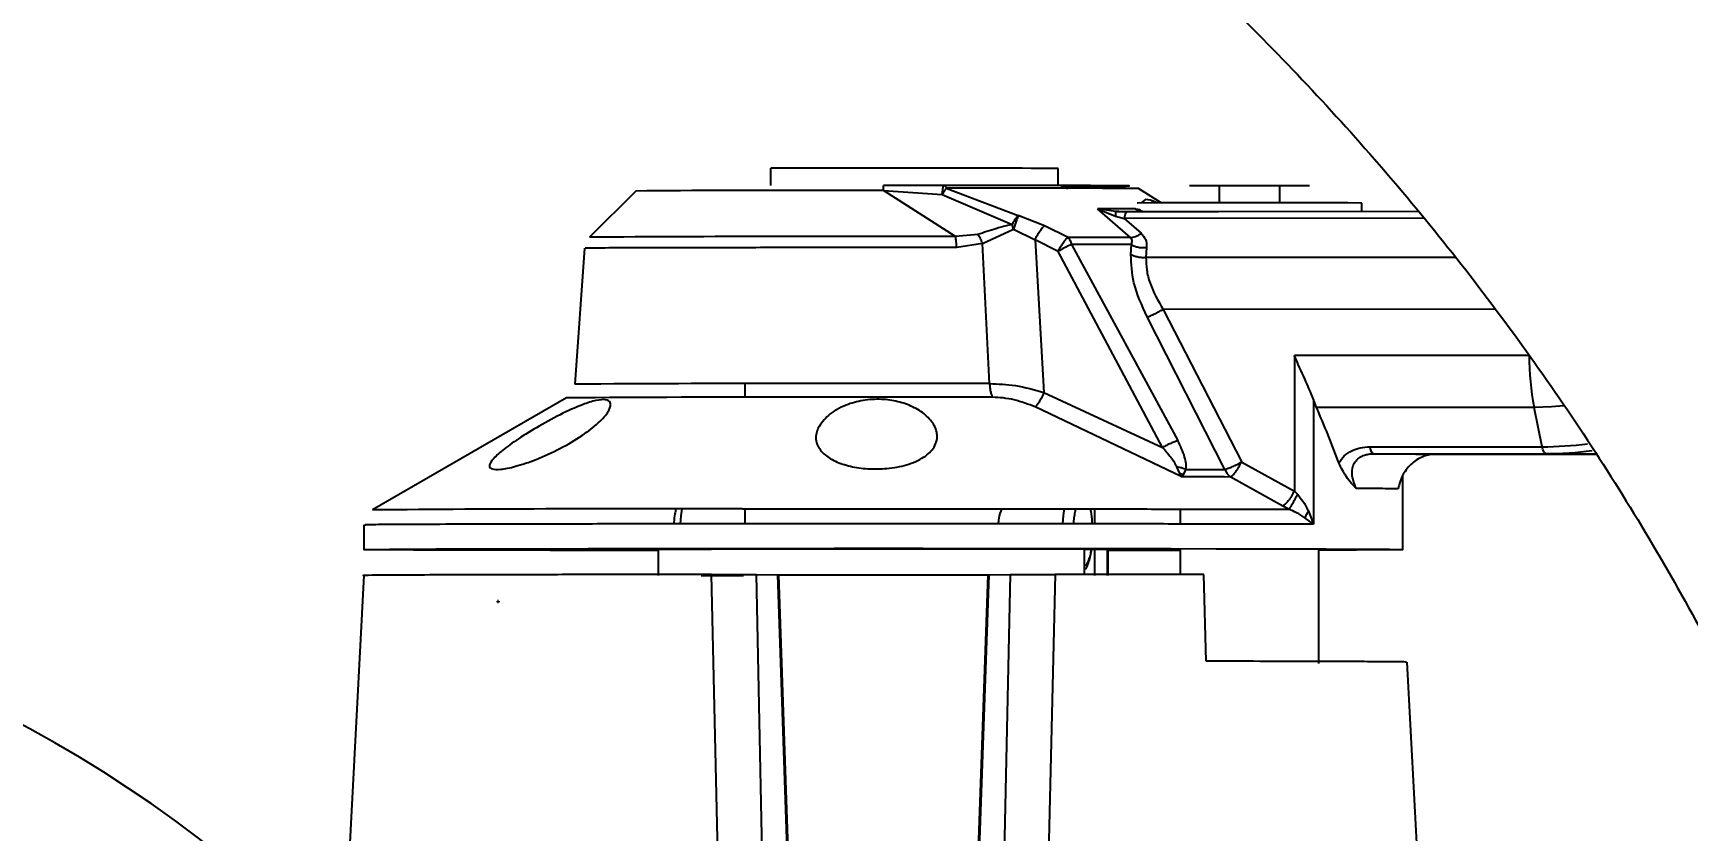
# Model space of a CAD drawing. Header units: millimetres. Extents: x 2687 to 4367, y 1046 to 2234.
# Drawn here: x 3469.4 to 3565, y 1615.3 to 1661.4 of the extents above; entities that cross this region are included whole.
import ezdxf

# ---------------------------------------------------------------- set-up
doc = ezdxf.new("R2010")
doc.units = ezdxf.units.MM
doc.layers.add('AM_5', color=3, linetype='Continuous', lineweight=25)
doc.styles.add('SLDTEXTSTYLE1', font='txt.shx', dxfattribs={"width": 0.7, "bigfont": 'gbcbig.shx'})
doc.dimstyles.new('SLDDIMSTYLE12$0', dxfattribs={"dimtxt": 12, "dimasz": 10, "dimexe": 0, "dimexo": 0.0625, "dimgap": 0.875, "dimtad": 1, "dimdec": 1, "dimlfac": 1.8, "dimrnd": 1e-09, "dimzin": 12, "dimdsep": 46, "dimtxsty": 'SLDTEXTSTYLE1', "dimcen": 0.09, "dimdle": 8.16, "dimclrd": 3, "dimclre": 3, "dimadec": 0, "dimazin": 3, "dimtfac": 1, "dimtdec": 1, "dimtofl": 0, "dimtmove": 0, "dimatfit": 3, "dimfxl": 0, "dimfrac": 2, "dimtolj": 1, "dimlwd": 5, "dimlwe": 5, "dimarcsym": 0})
doc.dimstyles.new('SLDDIMSTYLE12$3', dxfattribs={"dimtxt": 12, "dimasz": 10, "dimexe": 0, "dimexo": 0.0625, "dimgap": 0.875, "dimtad": 1, "dimdec": 1, "dimlfac": 1.8, "dimrnd": 1e-09, "dimzin": 12, "dimdsep": 46, "dimtxsty": 'SLDTEXTSTYLE1', "dimcen": 0.09, "dimdle": 8.16, "dimclrd": 3, "dimclre": 3, "dimadec": 0, "dimazin": 3, "dimtfac": 1, "dimtdec": 1, "dimtofl": 0, "dimtmove": 0, "dimatfit": 3, "dimfxl": 0, "dimfrac": 2, "dimtolj": 1, "dimlwd": 5, "dimlwe": 5, "dimarcsym": 0})

# ---------------------------------------------------------------- blocks, each defined once
blk = doc.blocks.new('*D23')
at = {"layer": 'AM_5', "color": 3, "lineweight": 5, "transparency": 16777216}
blk.add_line((3433.458, 1693.926), (3433.458, 1746.29), dxfattribs=at)
at = {"layer": 'AM_5', "color": 3, "linetype": 'Continuous', "lineweight": 5, "transparency": 16777216}
for p, q in [((3443.458, 1746.29), (3600.536, 1746.29)), ((3610.536, 1628.026), (3610.536, 1746.29))]:
    blk.add_line(p, q, dxfattribs=at)
at = {"layer": 'AM_5', "color": 3, "transparency": 16777216}
for points in [[(3443.458, 1747.957), (3443.458, 1744.624), (3433.458, 1746.29)], [(3600.536, 1747.957), (3600.536, 1744.624), (3610.536, 1746.29)]]:
    blk.add_solid(points, dxfattribs=at)
at = {"layer": 'Defpoints', "color": 0, "transparency": 16777216}
for p in [(3610.536, 1746.29), (3433.458, 1693.863), (3610.536, 1627.963)]:
    blk.add_point(p, dxfattribs=at)
at = {"layer": 'AM_5', "color": 0, "transparency": 16777216, "insert": (3521.997, 1753.165), "char_height": 12, "attachment_point": 5, "style": 'SLDTEXTSTYLE1'}
blk.add_mtext('\\A1;178', dxfattribs=at)
blk = doc.blocks.new('*D16')
at = {"layer": 'AM_5', "color": 3, "lineweight": 5, "transparency": 16777216}
blk.add_line((3725.803, 1671.179), (3740.153, 1671.179), dxfattribs=at)
at = {"layer": 'AM_5', "color": 3, "linetype": 'Continuous', "lineweight": 5, "transparency": 16777216}
for p, q in [((3740.153, 1661.179), (3740.153, 1563.73)), ((3480.208, 1553.73), (3740.153, 1553.73))]:
    blk.add_line(p, q, dxfattribs=at)
at = {"layer": 'AM_5', "color": 3, "transparency": 16777216}
for points in [[(3738.486, 1661.179), (3741.82, 1661.179), (3740.153, 1671.179)], [(3738.486, 1563.73), (3741.82, 1563.73), (3740.153, 1553.73)]]:
    blk.add_solid(points, dxfattribs=at)
at = {"layer": 'Defpoints', "color": 0, "transparency": 16777216}
for p in [(3725.74, 1671.179), (3480.146, 1553.73), (3740.153, 1553.73)]:
    blk.add_point(p, dxfattribs=at)
at = {"layer": 'AM_5', "color": 0, "transparency": 16777216, "insert": (3733.278, 1621.684), "char_height": 12, "attachment_point": 5, "rotation": 90, "style": 'SLDTEXTSTYLE1'}
blk.add_mtext('\\A1;115', dxfattribs=at)
blk = doc.blocks.new('*D9')
at = {"layer": 'AM_5', "color": 3, "linetype": 'Continuous', "lineweight": 5, "transparency": 16777216}
blk.add_line((3597.273, 1706.485), (3563.59, 1680.485), dxfattribs=at)
at = {"layer": 'AM_5', "color": 3, "lineweight": 5, "transparency": 16777216}
for p, q in [((3496.213, 1628.547), (3496.393, 1628.547)), ((3496.303, 1628.457), (3496.303, 1628.637))]:
    blk.add_line(p, q, dxfattribs=at)
at = {"layer": 'AM_5', "color": 3, "transparency": 16777216}
blk.add_solid([(3562.572, 1681.805), (3564.608, 1679.166), (3555.674, 1674.375)], dxfattribs=at)
at = {"layer": 'Defpoints', "color": 0, "transparency": 16777216}
for p in [(3555.674, 1674.375), (3436.933, 1582.72)]:
    blk.add_point(p, dxfattribs=at)
at = {"layer": 'AM_5', "color": 0, "transparency": 16777216, "insert": (3580.189, 1701.982), "char_height": 12, "attachment_point": 5, "rotation": 37.66418, "style": 'SLDTEXTSTYLE1'}
blk.add_mtext('\\A1;%%C345', dxfattribs=at)

msp = doc.modelspace()

# ---------------------------------------------------------------- linework, layer by layer
at = {"color": 7, "linetype": 'Continuous', "lineweight": 25}
for p, q in [((3512.05, 1652.566), (3512.05, 1653.566)), ((3528.632, 1652.558), (3528.632, 1653.558)), ((3522.043, 1652.574), (3518.56, 1652.573)), ((3521.947, 1652.042), (3521.971, 1652.322)), ((3521.999, 1652.489), (3522.021, 1652.554)), ((3522.021, 1652.554), (3522.043, 1652.574)), ((3522.174, 1652.421), (3526.339, 1650.833)), ((3534.59, 1651.566), (3533.28, 1652.391)), ((3537.952, 1652.551), (3536.22, 1652.557)), ((3537.952, 1651.571), (3537.952, 1652.551)), ((3541.416, 1652.551), (3537.952, 1652.551)), ((3543.148, 1652.557), (3541.416, 1652.551)), ((3541.416, 1652.551), (3541.416, 1651.571)), ((3504.243, 1652.251), (3501.575, 1649.583)), ((3518.561, 1652.282), (3514.596, 1652.281)), ((3522.708, 1649.618), (3518.561, 1652.282)), ((3518.561, 1652.282), (3521.947, 1652.042)), ((3521.947, 1652.042), (3525.98, 1650.323)), ((3533.692, 1651.756), (3533.435, 1651.578)), ((3546.184, 1651.076), (3546.184, 1651.557)), ((3527.851, 1650.241), (3526.339, 1650.833)), ((3532.81, 1649.569), (3530.92, 1651.222)), ((3530.92, 1651.222), (3531.947, 1650.801)), ((3531.702, 1651.106), (3530.92, 1651.222)), ((3531.967, 1651.067), (3531.702, 1651.106)), ((3531.947, 1650.8), (3532.449, 1650.669)), ((3532.611, 1651.041), (3531.959, 1651.058)), ((3532.149, 1651.066), (3531.967, 1651.067)), ((3531.967, 1651.067), (3532.67, 1651.067)), ((3549.77, 1650.68), (3532.449, 1650.669)), ((3532.449, 1650.669), (3533.426, 1649.815)), ((3532.67, 1651.067), (3537.892, 1651.071)), ((3537.892, 1651.071), (3549.455, 1651.078)), ((3524.007, 1649.74), (3522.708, 1649.618)), ((3524.268, 1649.226), (3526.063, 1650.04)), ((3526.063, 1650.04), (3526.021, 1650.184)), ((3526.063, 1650.04), (3527.303, 1649.43)), ((3527.303, 1649.43), (3527.82, 1640.614)), ((3528.638, 1648.766), (3527.303, 1649.43)), ((3529.209, 1649.576), (3527.851, 1650.241)), ((3501.284, 1648.948), (3500.735, 1641.097)), ((3524.268, 1649.226), (3522.779, 1648.981)), ((3524.681, 1641.132), (3524.268, 1649.226)), ((3534.671, 1637.44), (3528.638, 1648.766)), ((3529.412, 1649.162), (3535.559, 1637.837)), ((3532.87, 1649.156), (3529.412, 1649.162)), ((3532.843, 1648.575), (3532.87, 1649.156)), ((3533.749, 1648.988), (3533.711, 1648.407)), ((3551.561, 1648.418), (3533.711, 1648.407)), ((3538.274, 1636.168), (3533.785, 1644.978)), ((3553.89, 1645.421), (3534.695, 1645.41)), ((3534.695, 1645.41), (3539.238, 1636.6)), ((3555.847, 1642.756), (3542.28, 1642.748)), ((3542.28, 1642.748), (3542.28, 1634.92)), ((3510.536, 1641.131), (3510.536, 1640.336)), ((3500.238, 1640.3), (3489.036, 1633.833)), ((3527.82, 1640.614), (3534.671, 1637.44)), ((3543.384, 1640.213), (3543.384, 1633.003)), ((3543.565, 1639.746), (3543.384, 1640.213)), ((3535.787, 1635.741), (3527.317, 1639.784)), ((3556.123, 1639.754), (3543.565, 1639.746)), ((3556.591, 1637.484), (3556.123, 1639.754)), ((3546.446, 1637.028), (3546.819, 1637.107)), ((3546.643, 1637.478), (3556.591, 1637.484)), ((3546.863, 1637.076), (3556.812, 1637.082)), ((3550.447, 1637.049), (3559.697, 1637.055)), ((3559.694, 1637.061), (3556.812, 1637.082)), ((3535.475, 1636.325), (3535.649, 1635.936)), ((3535.872, 1635.876), (3536.036, 1636.173)), ((3538.274, 1636.168), (3538.402, 1635.921)), ((3539.238, 1636.6), (3542.28, 1634.92)), ((3535.649, 1635.936), (3535.787, 1635.741)), ((3535.872, 1635.876), (3535.649, 1635.936)), ((3535.787, 1635.741), (3535.872, 1635.876)), ((3538.402, 1635.921), (3538.581, 1635.735)), ((3541.609, 1634.055), (3538.581, 1635.735)), ((3548.536, 1631.544), (3548.536, 1635.799)), ((3542.28, 1634.92), (3542.455, 1634.736)), ((3510.536, 1633.894), (3510.536, 1633.722)), ((3510.536, 1633.717), (3510.54, 1633.029)), ((3530.76, 1633.026), (3530.76, 1633.89)), ((3535.684, 1633.884), (3535.684, 1633.02)), ((3541.957, 1633.871), (3541.609, 1634.055)), ((3543.384, 1633.003), (3542.893, 1633.38)), ((3543.101, 1633.756), (3543.384, 1633.003)), ((3488.536, 1632.967), (3488.536, 1631.544)), ((3505.536, 1631.544), (3505.536, 1630.044)), ((3530.167, 1630.057), (3530.167, 1631.557)), ((3530.76, 1630.046), (3530.76, 1631.556)), ((3531.536, 1631.544), (3531.477, 1631.547)), ((3531.477, 1631.547), (3531.477, 1630.047)), ((3531.536, 1630.044), (3531.536, 1631.544)), ((3535.684, 1631.557), (3535.684, 1630.097)), ((3543.684, 1624.957), (3543.684, 1631.557)), ((3488.536, 1630.044), (3487.532, 1610.899)), ((3508.018, 1630.043), (3510.464, 1630.045)), ((3509.798, 1579.183), (3508.613, 1630.105)), ((3512.273, 1579.145), (3511.213, 1630.102)), ((3511.213, 1630.102), (3512.425, 1630.091)), ((3512.425, 1630.091), (3513.914, 1587.072)), ((3512.425, 1630.091), (3512.503, 1630.09)), ((3513.965, 1587.96), (3512.503, 1630.09)), ((3524.569, 1630.09), (3523.107, 1587.96)), ((3523.158, 1587.072), (3524.647, 1630.091)), ((3524.569, 1630.09), (3524.647, 1630.091)), ((3524.647, 1630.091), (3525.859, 1630.102)), ((3525.859, 1630.102), (3524.799, 1579.145)), ((3528.459, 1630.105), (3527.274, 1579.183)), ((3537.194, 1625.095), (3537.044, 1630.095)), ((3550.018, 1601.764), (3548.798, 1625.044))]:
    msp.add_line(p, q, dxfattribs=at)
at = {"color": 7, "linetype": 'Continuous', "lineweight": 25, "flags": 128}
for points in [[(3524.853, 1640.337), (3523.478, 1640.338), (3522.073, 1640.339), (3520.646, 1640.339), (3519.206, 1640.339), (3517.761, 1640.339), (3516.321, 1640.339), (3514.896, 1640.339), (3513.492, 1640.338)], [(3557.833, 1639.837), (3557.134, 1639.783), (3556.123, 1639.754)], [(3556.812, 1637.082), (3556.78, 1637.089), (3556.749, 1637.109), (3556.718, 1637.143), (3556.689, 1637.189), (3556.661, 1637.247), (3556.635, 1637.316), (3556.612, 1637.395), (3556.591, 1637.484)], [(3536.036, 1636.173), (3536.331, 1636.173), (3536.622, 1636.172), (3536.909, 1636.172), (3537.191, 1636.171), (3537.469, 1636.17), (3537.742, 1636.17), (3538.01, 1636.169), (3538.274, 1636.168)], [(3506.901, 1633.891), (3506.845, 1633.499), (3506.806, 1633.031)], [(3528.914, 1633.038), (3528.954, 1633.512), (3529.013, 1633.918)], [(3505.536, 1631.486), (3504.707, 1631.487), (3501.91, 1631.491), (3499.307, 1631.495), (3496.93, 1631.5), (3494.807, 1631.505), (3492.961, 1631.511), (3491.416, 1631.517), (3490.188, 1631.523), (3489.293, 1631.53), (3488.74, 1631.537), (3488.537, 1631.544), (3488.685, 1631.551), (3489.184, 1631.557), (3490.027, 1631.564), (3491.204, 1631.571), (3492.701, 1631.577), (3494.501, 1631.583), (3496.583, 1631.588), (3498.923, 1631.593), (3501.492, 1631.597), (3504.261, 1631.601), (3507.198, 1631.604), (3510.267, 1631.606), (3513.433, 1631.607), (3516.66, 1631.608), (3519.908, 1631.608), (3523.14, 1631.608), (3526.318, 1631.606), (3529.405, 1631.604), (3532.365, 1631.601), (3535.162, 1631.598), (3537.764, 1631.593), (3540.141, 1631.589), (3542.265, 1631.583), (3544.11, 1631.578), (3545.656, 1631.572), (3546.884, 1631.565), (3547.779, 1631.559), (3548.332, 1631.552), (3548.535, 1631.545), (3548.386, 1631.538), (3547.888, 1631.531), (3547.045, 1631.524), (3545.868, 1631.518), (3544.371, 1631.512), (3543.684, 1631.509)], [(3500.259, 1631.56), (3501.299, 1631.561), (3502.122, 1631.563), (3502.639, 1631.565), (3502.793, 1631.567), (3502.568, 1631.57), (3501.988, 1631.572), (3501.116, 1631.573), (3500.047, 1631.574), (3498.897, 1631.574), (3497.789, 1631.574), (3496.845, 1631.572), (3496.166, 1631.57), (3495.826, 1631.568), (3495.862, 1631.566), (3496.27, 1631.563), (3497.005, 1631.561), (3497.989, 1631.56), (3499.114, 1631.56), (3500.259, 1631.56)], [(3505.536, 1631.541), (3505.026, 1631.54), (3504.65, 1631.539), (3504.502, 1631.537), (3504.597, 1631.536), (3504.927, 1631.534), (3505.458, 1631.533), (3505.536, 1631.533)], [(3519.117, 1631.584), (3520.157, 1631.585), (3520.98, 1631.587), (3521.496, 1631.589), (3521.65, 1631.591), (3521.425, 1631.594), (3520.846, 1631.596), (3519.974, 1631.598), (3518.905, 1631.599), (3517.754, 1631.599), (3516.647, 1631.598), (3515.702, 1631.597), (3515.023, 1631.595), (3514.684, 1631.592), (3514.72, 1631.59), (3515.127, 1631.587), (3515.863, 1631.586), (3516.847, 1631.584), (3517.972, 1631.584), (3519.117, 1631.584)], [(3531.477, 1631.547), (3532.045, 1631.548), (3532.422, 1631.549), (3532.57, 1631.551), (3532.474, 1631.553), (3532.145, 1631.554), (3531.614, 1631.556), (3530.933, 1631.556), (3530.167, 1631.557)], [(3535.684, 1631.492), (3535.58, 1631.491), (3532.811, 1631.488), (3531.536, 1631.486)]]:
    msp.add_lwpolyline(points, dxfattribs=at)
at = {"color": 7, "linetype": 'Continuous', "lineweight": 25}
for centre, radius, start, end in [((3518.336, -2653.794), 4307.364, 89.863044, 90.083616), ((3524.653, 530.888), 1121.535, 89.559285, 90.126636), ((3512.038, 727.421), 924.863, 89.841485, 90.482886), ((3539.591, 482.922), 1168.654, 89.676774, 90.313028), ((3527.509, 154.878), 1496.347, 89.785585, 89.869384), ((3516.182, -785.208), 2434.835, 89.84643, 90.343727), ((3523.838, -2247.943), 3897.522, 89.868101, 89.921049), ((3571.106, 1642.643), 15.259, 179.57667, 190.91491), ((3517.054, -1272.87), 2914.012, 89.850034, 90.320855), ((3510.47, 364.667), 1275.675, 89.864263, 90.459581), ((3556.579, 1657.459), 19.976, 270.03668, 277.56628), ((3556.799, 1657.428), 20.345, 270.03668, 277.54673), ((3527.989, -2606.64), 4242.388, 89.85695, 89.894675), ((3505.73, -492.579), 2126.477, 89.874039, 90.449805), ((3519.294, -1231.48), 2863.057, 89.782405, 90.275337), ((3433.536, 1555.23), 75, 10.54851, 92.46086)]:
    msp.add_arc(centre, radius, start, end, dxfattribs=at)
msp.add_ellipse((3518.536, 1627.711), major_axis=(-15.33, 38.74), ratio=0.665646, start_param=4.677315, end_param=4.759962, dxfattribs=at)
for points, knots in [([(3433.103, 1384.998), (3435.663, 1385.023), (3439.244, 1385.058), (3444.513, 1385.337), (3448.977, 1385.672), (3454.293, 1386.238), (3459.862, 1387.011), (3465.676, 1388.021), (3471.647, 1389.277), (3477.723, 1390.788), (3483.861, 1392.558), (3490.026, 1394.593), (3496.19, 1396.892), (3502.327, 1399.457), (3508.415, 1402.288), (3514.434, 1405.381), (3520.367, 1408.736), (3526.196, 1412.348), (3531.906, 1416.214), (3537.482, 1420.328), (3542.909, 1424.685), (3548.175, 1429.279), (3553.266, 1434.104), (3558.171, 1439.151), (3562.878, 1444.414), (3567.375, 1449.884), (3571.654, 1455.553), (3575.702, 1461.41), (3579.512, 1467.446), (3583.074, 1473.652), (3586.379, 1480.017), (3589.42, 1486.53), (3592.189, 1493.179), (3594.679, 1499.953), (3596.885, 1506.841), (3598.799, 1513.83), (3600.418, 1520.907), (3601.736, 1528.061), (3602.749, 1535.278), (3603.453, 1542.545), (3603.846, 1549.849), (3603.925, 1557.177), (3603.688, 1564.515), (3603.134, 1571.85), (3602.261, 1579.168), (3601.071, 1586.455), (3599.563, 1593.697), (3597.738, 1600.882), (3595.598, 1607.995), (3593.144, 1615.022), (3590.379, 1621.951), (3587.306, 1628.767), (3583.929, 1635.458), (3580.251, 1642.01), (3576.278, 1648.41), (3572.013, 1654.645), (3567.462, 1660.703), (3562.63, 1666.571), (3557.522, 1672.238), (3552.146, 1677.69), (3546.699, 1682.738), (3541.226, 1687.39), (3535.768, 1691.66), (3530.143, 1695.702), (3524.361, 1699.51), (3518.434, 1703.079), (3512.371, 1706.4), (3506.185, 1709.471), (3499.889, 1712.284), (3493.495, 1714.836), (3487.02, 1717.122), (3480.482, 1719.139), (3473.907, 1720.881), (3467.335, 1722.346), (3460.841, 1723.527), (3454.551, 1724.425), (3449.028, 1725.008), (3444.145, 1725.376), (3439.321, 1725.615), (3433.346, 1725.732), (3427.829, 1725.622), (3422.56, 1725.35), (3418.096, 1725.013), (3412.78, 1724.448), (3407.211, 1723.674), (3401.397, 1722.664), (3395.426, 1721.408), (3389.35, 1719.898), (3383.212, 1718.127), (3377.047, 1716.093), (3370.883, 1713.793), (3364.746, 1711.228), (3358.658, 1708.398), (3352.639, 1705.304), (3346.706, 1701.949), (3340.877, 1698.337), (3335.167, 1694.472), (3329.592, 1690.357), (3324.164, 1686), (3318.899, 1681.406), (3313.807, 1676.582), (3308.902, 1671.534), (3304.196, 1666.271), (3299.698, 1660.801), (3295.42, 1655.133), (3291.371, 1649.275), (3287.561, 1643.239), (3283.999, 1637.033), (3280.695, 1630.668), (3277.652, 1624.156), (3274.89, 1617.505), (3272.553, 1611.223), (3271.274, 1607.118), (3270.711, 1605.309)], [0, 0, 0, 0, 0.010207, 0.014274, 0.021037, 0.028056, 0.035587, 0.043451, 0.051578, 0.059911, 0.06841, 0.077044, 0.085791, 0.094634, 0.103558, 0.112554, 0.121612, 0.130726, 0.13989, 0.149098, 0.158347, 0.167633, 0.176954, 0.186306, 0.195688, 0.205098, 0.214535, 0.223996, 0.233481, 0.242989, 0.252518, 0.262068, 0.271639, 0.281229, 0.290838, 0.300466, 0.310113, 0.319778, 0.329461, 0.339162, 0.348881, 0.358618, 0.368373, 0.378146, 0.387938, 0.397748, 0.407578, 0.417427, 0.427296, 0.437185, 0.447097, 0.457031, 0.466988, 0.47697, 0.486979, 0.497016, 0.507082, 0.517181, 0.527315, 0.537488, 0.547704, 0.556915, 0.566123, 0.575327, 0.584526, 0.593719, 0.602905, 0.612082, 0.621247, 0.630396, 0.639524, 0.64862, 0.657668, 0.666638, 0.675463, 0.683979, 0.691963, 0.697606, 0.703501, 0.71122, 0.721427, 0.725494, 0.732257, 0.739276, 0.746807, 0.754671, 0.762798, 0.771131, 0.77963, 0.788264, 0.797011, 0.805853, 0.814778, 0.823774, 0.832832, 0.841946, 0.85111, 0.860318, 0.869567, 0.878853, 0.888174, 0.897526, 0.906908, 0.916318, 0.925755, 0.935216, 0.944701, 0.954208, 0.963738, 0.973288, 0.982858, 0.992449, 1, 1, 1, 1]), ([(3433.919, 1705.687), (3436.32, 1705.65), (3439.678, 1705.598), (3444.621, 1705.294), (3448.811, 1704.937), (3453.798, 1704.346), (3459.019, 1703.546), (3464.465, 1702.508), (3470.053, 1701.224), (3475.732, 1699.686), (3481.46, 1697.888), (3487.204, 1695.828), (3492.934, 1693.504), (3498.626, 1690.916), (3504.258, 1688.066), (3509.81, 1684.956), (3515.263, 1681.589), (3520.6, 1677.97), (3525.806, 1674.103), (3530.865, 1669.995), (3535.763, 1665.65), (3540.486, 1661.078), (3545.022, 1656.284), (3549.358, 1651.279), (3553.483, 1646.069), (3557.385, 1640.666), (3561.054, 1635.079), (3564.481, 1629.318), (3567.655, 1623.394), (3570.569, 1617.319), (3573.213, 1611.104), (3575.582, 1604.762), (3577.666, 1598.305), (3579.461, 1591.745), (3580.961, 1585.097), (3582.159, 1578.373), (3583.056, 1571.587), (3583.632, 1564.754), (3583.906, 1558.687), (3583.854, 1554.903), (3583.834, 1553.41)], [0, 0, 0, 0, 0.030295, 0.042386, 0.06249, 0.08336, 0.105754, 0.129143, 0.153315, 0.178102, 0.203384, 0.229071, 0.255096, 0.281407, 0.307965, 0.334738, 0.361698, 0.388826, 0.416105, 0.443519, 0.471057, 0.498709, 0.526466, 0.554321, 0.582267, 0.6103, 0.638414, 0.666606, 0.694872, 0.72321, 0.751616, 0.780088, 0.808626, 0.837227, 0.86589, 0.894615, 0.9234, 0.952246, 0.981152, 1, 1, 1, 1]), ([(3522.174, 1652.421), (3522.137, 1652.372), (3522.062, 1652.275), (3521.985, 1652.12), (3521.947, 1652.042)], [0, 0, 0, 0, 0.5, 1, 1, 1, 1]), ([(3521.971, 1652.322), (3521.975, 1652.338), (3521.983, 1652.372), (3521.989, 1652.404), (3521.991, 1652.444), (3521.997, 1652.468), (3521.999, 1652.487), (3521.999, 1652.488), (3521.999, 1652.489), (3521.999, 1652.489), (3521.999, 1652.489), (3521.999, 1652.489)], [0, 0, 0, 0, 0.238986, 0.50804, 0.541991, 0.977906, 0.994179, 0.998396, 0.999525, 0.999942, 1, 1, 1, 1]), ([(3528.808, 1652.523), (3529.581, 1652.525), (3531.153, 1652.529), (3532.488, 1652.537), (3532.908, 1652.545), (3532.346, 1652.553), (3530.878, 1652.56), (3528.547, 1652.566), (3525.542, 1652.571), (3523.196, 1652.573), (3522.043, 1652.574)], [0, 0, 0, 0, 0.122854, 0.25, 0.377146, 0.5, 0.622854, 0.75, 0.877146, 1, 1, 1, 1]), ([(3534.352, 1651.565), (3534.346, 1651.568), (3534.023, 1651.735), (3533.856, 1651.745), (3533.692, 1651.756)], [0, 0, 0, 0, 0.018268, 1, 1, 1, 1]), ([(3526.339, 1650.833), (3526.282, 1650.773), (3526.168, 1650.654), (3526.043, 1650.433), (3525.98, 1650.323)], [0, 0, 0, 0, 0.5, 1, 1, 1, 1]), ([(3526.339, 1650.833), (3526.318, 1650.779), (3526.283, 1650.689), (3526.211, 1650.491), (3526.14, 1650.282), (3526.088, 1650.119), (3526.063, 1650.04)], [0, 0, 0, 0, 0.302087, 0.504257, 0.757387, 1, 1, 1, 1]), ([(3531.967, 1651.067), (3531.965, 1651.064), (3531.961, 1651.057), (3531.956, 1651.002), (3531.951, 1650.919), (3531.949, 1650.84), (3531.947, 1650.8)], [0, 0, 0, 0, 0.2509657, 0.5042502, 0.7553533, 1, 1, 1, 1]), ([(3533.109, 1651.215), (3533.166, 1651.212), (3533.244, 1651.209), (3533.359, 1651.171), (3533.388, 1651.161)], [0, 0, 0, 0, 0.7390076, 1, 1, 1, 1]), ([(3533.538, 1651.068), (3533.469, 1651.074), (3533.317, 1651.087), (3533.182, 1651.17), (3533.109, 1651.215)], [0, 0, 0, 0, 0.453842, 1, 1, 1, 1]), ([(3525.98, 1650.323), (3525.866, 1650.298), (3525.552, 1650.228), (3524.885, 1650.028), (3524.351, 1649.853), (3524.007, 1649.74)], [0, 0, 0, 0, 0.168585, 0.464004, 1, 1, 1, 1]), ([(3524.268, 1649.226), (3524.229, 1649.319), (3524.152, 1649.507), (3524.055, 1649.663), (3524.007, 1649.74)], [0, 0, 0, 0, 0.502158, 1, 1, 1, 1]), ([(3526.021, 1650.184), (3526.021, 1650.184), (3526.021, 1650.184), (3526.02, 1650.185), (3526.02, 1650.186), (3526.019, 1650.189), (3526.018, 1650.194), (3526.015, 1650.204), (3526.009, 1650.225), (3525.997, 1650.266), (3525.987, 1650.3), (3525.98, 1650.323)], [0, 0, 0, 0, 0.001806, 0.005014, 0.015636, 0.031294, 0.062608, 0.125235, 0.250466, 0.500758, 1, 1, 1, 1]), ([(3527.303, 1649.43), (3527.344, 1649.516), (3527.429, 1649.692), (3527.576, 1649.93), (3527.724, 1650.127), (3527.809, 1650.203), (3527.851, 1650.241)], [0, 0, 0, 0, 0.244619, 0.500002, 0.755384, 1, 1, 1, 1]), ([(3528.638, 1648.766), (3528.682, 1648.853), (3528.772, 1649.03), (3528.926, 1649.269), (3529.079, 1649.466), (3529.166, 1649.54), (3529.209, 1649.576)], [0, 0, 0, 0, 0.2444, 0.49997, 0.755555, 1, 1, 1, 1]), ([(3529.209, 1649.576), (3529.251, 1649.52), (3529.335, 1649.408), (3529.386, 1649.244), (3529.412, 1649.162)], [0, 0, 0, 0, 0.5, 1, 1, 1, 1]), ([(3532.81, 1649.569), (3532.858, 1649.572), (3532.953, 1649.576), (3533.11, 1649.625), (3533.271, 1649.703), (3533.374, 1649.778), (3533.426, 1649.815)], [0, 0, 0, 0, 0.247453, 0.499968, 0.752499, 1, 1, 1, 1]), ([(3532.87, 1649.156), (3532.894, 1649.235), (3532.929, 1649.347), (3532.884, 1649.489), (3532.834, 1649.543), (3532.81, 1649.569)], [0, 0, 0, 0, 0.557798, 0.788916, 1, 1, 1, 1]), ([(3533.426, 1649.815), (3533.524, 1649.703), (3533.732, 1649.467), (3533.743, 1649.154), (3533.749, 1648.988)], [0, 0, 0, 0, 0.471453, 1, 1, 1, 1]), ([(3522.779, 1648.981), (3521.289, 1648.982), (3518.308, 1648.983), (3513.774, 1648.982), (3509.589, 1648.978), (3506.004, 1648.972), (3503.303, 1648.964), (3501.584, 1648.955), (3501.406, 1648.949), (3501.32, 1648.946)], [0, 0, 0, 0, 0.144192, 0.288383, 0.432575, 0.576766, 0.720958, 0.86515, 1, 1, 1, 1]), ([(3529.04, 1648.992), (3529.039, 1648.992), (3529.039, 1648.992), (3529.038, 1648.991), (3529.036, 1648.99), (3529.032, 1648.988), (3529.024, 1648.984), (3529.01, 1648.977), (3528.98, 1648.961), (3528.921, 1648.93), (3528.803, 1648.865), (3528.704, 1648.805), (3528.638, 1648.766)], [0, 0, 0, 0, 0.001045, 0.003065, 0.008281, 0.016921, 0.032546, 0.063795, 0.126292, 0.251273, 0.501129, 1, 1, 1, 1]), ([(3529.412, 1649.162), (3529.354, 1649.139), (3529.239, 1649.091), (3529.106, 1649.025), (3529.04, 1648.992)], [0, 0, 0, 0, 0.5, 1, 1, 1, 1]), ([(3533.785, 1644.978), (3533.478, 1645.644), (3532.91, 1646.879), (3532.864, 1648.04), (3532.843, 1648.575)], [0, 0, 0, 0, 0.539506, 1, 1, 1, 1]), ([(3533.711, 1648.407), (3533.637, 1648.403), (3533.486, 1648.395), (3533.254, 1648.424), (3533.031, 1648.482), (3532.905, 1648.544), (3532.843, 1648.575)], [0, 0, 0, 0, 0.242489, 0.494409, 0.74924, 1, 1, 1, 1]), ([(3532.87, 1649.156), (3532.931, 1649.125), (3533.056, 1649.063), (3533.28, 1649.004), (3533.517, 1648.974), (3533.672, 1648.983), (3533.749, 1648.988)], [0, 0, 0, 0, 0.246502, 0.500004, 0.753505, 1, 1, 1, 1]), ([(3533.711, 1648.407), (3533.717, 1648.174), (3533.727, 1647.702), (3533.989, 1646.671), (3534.413, 1645.914), (3534.695, 1645.41)], [0, 0, 0, 0, 0.2446516, 0.496463, 1, 1, 1, 1]), ([(3533.785, 1644.978), (3533.845, 1645), (3533.97, 1645.046), (3534.205, 1645.152), (3534.456, 1645.276), (3534.617, 1645.366), (3534.695, 1645.41)], [0, 0, 0, 0, 0.245075, 0.499996, 0.754919, 1, 1, 1, 1]), ([(3543.384, 1640.213), (3543.224, 1640.607), (3542.891, 1641.428), (3542.474, 1642.295), (3542.282, 1642.743), (3542.28, 1642.748)], [0, 0, 0, 0, 0.477779, 0.994985, 1, 1, 1, 1]), ([(3524.681, 1641.132), (3525.179, 1641.111), (3526.237, 1641.065), (3527.273, 1640.77), (3527.82, 1640.614)], [0, 0, 0, 0, 0.471385, 1, 1, 1, 1]), ([(3495.93, 1636.683), (3496.089, 1636.853), (3496.406, 1637.193), (3497.337, 1637.863), (3498.511, 1638.6), (3499.863, 1639.344), (3501.078, 1639.9), (3501.984, 1640.186), (3502.543, 1640.228), (3502.811, 1640.064), (3502.801, 1639.798), (3502.608, 1639.407), (3502.136, 1638.867), (3501.165, 1638.114), (3499.905, 1637.371), (3498.527, 1636.743), (3497.306, 1636.331), (3496.424, 1636.152), (3495.917, 1636.173), (3495.731, 1636.347), (3495.863, 1636.57), (3495.93, 1636.683)], [0, 0, 0, 0, 0.0572959, 0.1144064, 0.1768523, 0.2429092, 0.3066203, 0.3511087, 0.3957411, 0.4371029, 0.4799762, 0.5018932, 0.5637013, 0.6253391, 0.691324, 0.755612, 0.8133895, 0.8639885, 0.9099509, 0.954615, 1, 1, 1, 1]), ([(3514.788, 1638.576), (3514.951, 1638.821), (3515.279, 1639.314), (3516.248, 1639.875), (3517.352, 1640.188), (3518.413, 1640.255), (3519.414, 1640.11), (3520.294, 1639.795), (3521.042, 1639.316), (3521.571, 1638.68), (3521.703, 1638.059), (3521.519, 1637.459), (3521.038, 1636.923), (3520.104, 1636.463), (3518.946, 1636.215), (3517.786, 1636.175), (3516.73, 1636.306), (3515.821, 1636.586), (3515.107, 1637.012), (3514.671, 1637.583), (3514.61, 1638.132), (3514.746, 1638.471), (3514.788, 1638.576)], [0, 0, 0, 0, 0.063087, 0.126441, 0.171673, 0.217072, 0.258606, 0.301035, 0.348883, 0.404623, 0.467741, 0.504328, 0.562636, 0.621168, 0.673865, 0.720989, 0.765716, 0.811139, 0.859772, 0.913518, 0.973314, 1, 1, 1, 1]), ([(3527.317, 1639.784), (3526.917, 1639.934), (3526.32, 1640.158), (3525.466, 1640.313), (3525.056, 1640.329), (3524.853, 1640.337)], [0, 0, 0, 0, 0.5029054, 0.7521632, 1, 1, 1, 1]), ([(3527.82, 1640.614), (3527.783, 1640.526), (3527.707, 1640.345), (3527.572, 1640.101), (3527.436, 1639.9), (3527.356, 1639.822), (3527.317, 1639.784)], [0, 0, 0, 0, 0.2469575, 0.5031703, 0.7576949, 1, 1, 1, 1]), ([(3535.559, 1637.837), (3535.498, 1637.817), (3535.374, 1637.776), (3535.144, 1637.68), (3534.903, 1637.566), (3534.747, 1637.482), (3534.671, 1637.44)], [0, 0, 0, 0, 0.245495, 0.5, 0.754505, 1, 1, 1, 1]), ([(3534.671, 1637.44), (3534.838, 1637.253), (3535.083, 1636.978), (3535.353, 1636.599), (3535.435, 1636.413), (3535.475, 1636.325)], [0, 0, 0, 0, 0.525093, 0.773335, 1, 1, 1, 1]), ([(3536.036, 1636.173), (3536.037, 1636.281), (3536.04, 1636.51), (3535.912, 1637.077), (3535.705, 1637.522), (3535.559, 1637.837)], [0, 0, 0, 0, 0.205768, 0.4381197, 1, 1, 1, 1]), ([(3544.845, 1636.551), (3544.942, 1636.691), (3545.133, 1636.965), (3545.566, 1637.255), (3546.071, 1637.443), (3546.449, 1637.466), (3546.643, 1637.478)], [0, 0, 0, 0, 0.264356, 0.518291, 0.752151, 1, 1, 1, 1]), ([(3545.851, 1635.071), (3545.742, 1635.352), (3545.549, 1635.853), (3545.656, 1636.453), (3545.928, 1636.784), (3546.168, 1636.948), (3546.366, 1637.002), (3546.452, 1637.025)], [0, 0, 0, 0, 0.3799305, 0.6784143, 0.7999061, 0.9131646, 1, 1, 1, 1]), ([(3546.452, 1637.025), (3546.47, 1637.031), (3546.592, 1637.072), (3546.739, 1637.074), (3546.863, 1637.076)], [0, 0, 0, 0, 0.1469409, 1, 1, 1, 1]), ([(3546.799, 1637.104), (3546.779, 1637.127), (3546.739, 1637.173), (3546.685, 1637.302), (3546.657, 1637.419), (3546.643, 1637.478)], [0, 0, 0, 0, 0.331135, 0.665567, 1, 1, 1, 1]), ([(3546.863, 1637.076), (3546.842, 1637.077), (3546.82, 1637.077), (3546.8, 1637.104), (3546.799, 1637.104)], [0, 0, 0, 0, 0.990236, 1, 1, 1, 1]), ([(3550.447, 1637.049), (3550.328, 1637.043), (3550.096, 1637.031), (3549.734, 1636.926), (3549.39, 1636.76), (3548.935, 1636.427), (3548.47, 1635.832), (3548.344, 1635.332), (3548.274, 1635.053)], [0, 0, 0, 0, 0.098007, 0.19183, 0.292034, 0.399514, 0.663862, 1, 1, 1, 1]), ([(3535.475, 1636.325), (3535.574, 1636.312), (3535.777, 1636.286), (3535.949, 1636.212), (3536.036, 1636.173)], [0, 0, 0, 0, 0.491167, 1, 1, 1, 1]), ([(3538.274, 1636.168), (3538.335, 1636.189), (3538.46, 1636.23), (3538.71, 1636.335), (3538.979, 1636.462), (3539.153, 1636.555), (3539.238, 1636.6)], [0, 0, 0, 0, 0.244375, 0.5, 0.755626, 1, 1, 1, 1]), ([(3538.581, 1635.735), (3538.625, 1635.764), (3538.715, 1635.824), (3538.893, 1636.032), (3539.078, 1636.301), (3539.185, 1636.502), (3539.238, 1636.6)], [0, 0, 0, 0, 0.242592, 0.5, 0.757409, 1, 1, 1, 1]), ([(3545.851, 1635.071), (3545.659, 1635.269), (3545.304, 1635.637), (3544.989, 1636.263), (3544.845, 1636.551)], [0, 0, 0, 0, 0.540604, 1, 1, 1, 1]), ([(3542.28, 1634.92), (3542.226, 1634.821), (3542.115, 1634.618), (3541.925, 1634.347), (3541.744, 1634.14), (3541.653, 1634.083), (3541.609, 1634.055)], [0, 0, 0, 0, 0.242333, 0.499938, 0.757577, 1, 1, 1, 1]), ([(3542.455, 1634.736), (3542.407, 1634.641), (3542.31, 1634.445), (3542.164, 1634.182), (3542.038, 1633.973), (3541.983, 1633.905), (3541.957, 1633.871)], [0, 0, 0, 0, 0.243228, 0.500005, 0.756779, 1, 1, 1, 1]), ([(3542.455, 1634.736), (3542.567, 1634.606), (3542.83, 1634.304), (3543.003, 1633.955), (3543.101, 1633.756)], [0, 0, 0, 0, 0.4289776, 1, 1, 1, 1]), ([(3506.564, 1633.89), (3506.544, 1633.795), (3506.495, 1633.558), (3506.456, 1633.259), (3506.449, 1633.057), (3506.448, 1633.026)], [0, 0, 0, 0, 0.360158, 0.900515, 1, 1, 1, 1]), ([(3510.405, 1633.894), (3511.836, 1633.894), (3514.699, 1633.896), (3519.127, 1633.896), (3523.529, 1633.895), (3527.822, 1633.893), (3531.91, 1633.889), (3535.689, 1633.885), (3539.123, 1633.879), (3541.012, 1633.874), (3541.957, 1633.871)], [0, 0, 0, 0, 0.1250002, 0.2500004, 0.3750005, 0.5000006, 0.6250005, 0.7500004, 0.8750002, 1, 1, 1, 1]), ([(3525.198, 1633.029), (3525.205, 1633.141), (3525.226, 1633.458), (3525.323, 1633.723), (3525.386, 1633.894)], [0, 0, 0, 0, 0.352094, 1, 1, 1, 1]), ([(3529.545, 1633.027), (3529.548, 1633.116), (3529.557, 1633.341), (3529.602, 1633.634), (3529.645, 1633.814), (3529.664, 1633.891)], [0, 0, 0, 0, 0.273688, 0.687255, 1, 1, 1, 1]), ([(3530.614, 1633.026), (3530.609, 1633.155), (3530.6, 1633.391), (3530.557, 1633.678), (3530.522, 1633.827), (3530.507, 1633.89)], [0, 0, 0, 0, 0.4100606, 0.7487263, 1, 1, 1, 1]), ([(3542.893, 1633.38), (3542.737, 1633.48), (3542.463, 1633.656), (3542.109, 1633.807), (3541.957, 1633.871)], [0, 0, 0, 0, 0.568421, 1, 1, 1, 1]), ([(3543.101, 1633.756), (3543.055, 1633.69), (3542.962, 1633.558), (3542.916, 1633.439), (3542.893, 1633.38)], [0, 0, 0, 0, 0.499999, 1, 1, 1, 1]), ([(3543.384, 1633.003), (3542.325, 1633.006), (3540.209, 1633.012), (3536.163, 1633.019), (3531.629, 1633.025), (3526.678, 1633.029), (3521.48, 1633.031), (3516.191, 1633.031), (3510.974, 1633.029), (3505.989, 1633.026), (3501.391, 1633.02), (3497.319, 1633.013), (3493.904, 1633.004), (3491.234, 1632.994), (3489.452, 1632.984), (3488.563, 1632.974), (3488.629, 1632.969), (3488.651, 1632.967)], [0, 0, 0, 0, 0.068966, 0.137931, 0.206897, 0.275862, 0.344828, 0.413793, 0.482759, 0.551724, 0.62069, 0.689655, 0.758621, 0.827587, 0.896552, 0.965518, 1, 1, 1, 1]), ([(3530.547, 1631.557), (3530.542, 1631.521), (3530.521, 1631.362), (3530.463, 1631.126), (3530.376, 1630.868), (3530.277, 1630.667), (3530.204, 1630.634), (3530.167, 1630.617)], [0, 0, 0, 0, 0.0692263, 0.3041188, 0.538703, 0.7735956, 1, 1, 1, 1]), ([(3530.167, 1630.387), (3530.193, 1630.41), (3530.303, 1630.513), (3530.386, 1630.759), (3530.495, 1631.105), (3530.552, 1631.374), (3530.57, 1631.533), (3530.572, 1631.556)], [0, 0, 0, 0, 0.0912693, 0.4016402, 0.6893557, 0.9550926, 1, 1, 1, 1]), ([(3508.613, 1630.105), (3506.988, 1630.103), (3503.739, 1630.101), (3499.4, 1630.094), (3495.624, 1630.086), (3492.563, 1630.077), (3490.268, 1630.067), (3488.946, 1630.056), (3488.395, 1630.048), (3488.547, 1630.044), (3488.552, 1630.044)], [0, 0, 0, 0, 0.142093, 0.284186, 0.426279, 0.568372, 0.710465, 0.852558, 0.994651, 1, 1, 1, 1]), ([(3508.613, 1630.105), (3508.749, 1630.105), (3509.021, 1630.105), (3509.445, 1630.105), (3509.847, 1630.105), (3510.224, 1630.105), (3510.567, 1630.104), (3510.858, 1630.103), (3511.088, 1630.103), (3511.171, 1630.102), (3511.213, 1630.102)], [0, 0, 0, 0, 0.127216, 0.254434, 0.377921, 0.494728, 0.620624, 0.746733, 0.873295, 1, 1, 1, 1]), ([(3525.859, 1630.102), (3525.9, 1630.102), (3525.982, 1630.103), (3526.21, 1630.103), (3526.497, 1630.104), (3526.842, 1630.105), (3527.227, 1630.105), (3527.637, 1630.105), (3528.058, 1630.105), (3528.325, 1630.105), (3528.459, 1630.105)], [0, 0, 0, 0, 0.125378, 0.250549, 0.376047, 0.500503, 0.624439, 0.749945, 0.874728, 1, 1, 1, 1]), ([(3548.73, 1625.044), (3548.736, 1625.046), (3548.754, 1625.051), (3548.145, 1625.058), (3546.979, 1625.067), (3545.254, 1625.075), (3543.027, 1625.083), (3540.363, 1625.089), (3538.25, 1625.093), (3537.194, 1625.095)], [0, 0, 0, 0, 0.091307, 0.242755, 0.394204, 0.545653, 0.697102, 0.848551, 1, 1, 1, 1]), ([(3498.051, 1570.231), (3497.45, 1572.498), (3496.234, 1577.083), (3493.462, 1583.734), (3489.947, 1590.211), (3485.632, 1596.367), (3480.571, 1602.074), (3474.857, 1607.184), (3468.591, 1611.601), (3461.892, 1615.247), (3454.922, 1618.066), (3447.82, 1620.032), (3440.716, 1621.236), (3435.975, 1621.388), (3433.63, 1621.463)], [0, 0, 0, 0, 0.079193, 0.1601594, 0.2427828, 0.3278545, 0.4136411, 0.5, 0.5863536, 0.6721403, 0.7572171, 0.8398354, 0.9208043, 1, 1, 1, 1])]:
    msp.add_open_spline(points, degree=3, knots=knots, dxfattribs=at)
for points in [[(3518.561, 1652.282), (3518.561, 1652.325), (3518.561, 1652.413), (3518.56, 1652.503), (3518.56, 1652.563), (3518.56, 1652.57), (3518.56, 1652.573)], [(3522.043, 1652.574), (3522.066, 1652.567), (3522.113, 1652.554), (3522.154, 1652.465), (3522.174, 1652.421)], [(3529.193, 1652.369), (3529.133, 1652.413), (3529.012, 1652.502), (3528.876, 1652.516), (3528.808, 1652.523)], [(3532.67, 1651.067), (3532.649, 1651.062), (3532.606, 1651.052), (3532.546, 1650.97), (3532.491, 1650.845), (3532.463, 1650.728), (3532.449, 1650.669)], [(3522.779, 1648.981), (3522.774, 1649.101), (3522.765, 1649.339), (3522.727, 1649.525), (3522.708, 1649.618)], [(3524.681, 1641.132), (3524.685, 1641.051), (3524.693, 1640.89), (3524.73, 1640.668), (3524.782, 1640.474), (3524.829, 1640.383), (3524.853, 1640.337)], [(3546.863, 1637.076), (3547.781, 1637.072), (3549.617, 1637.063), (3550.17, 1637.054), (3550.447, 1637.049)], [(3548.274, 1635.053), (3548.026, 1635.056), (3547.529, 1635.062), (3546.41, 1635.068), (3545.851, 1635.071)], [(3512.503, 1630.09), (3512.644, 1630.089), (3512.927, 1630.085), (3514.344, 1630.082), (3516.277, 1630.079), (3518.536, 1630.078), (3520.795, 1630.079), (3522.728, 1630.082), (3524.145, 1630.085), (3524.428, 1630.089), (3524.569, 1630.09)], [(3537.044, 1630.095), (3535.709, 1630.097), (3533.041, 1630.101), (3529.986, 1630.103), (3528.459, 1630.105)]]:
    msp.add_open_spline(points, degree=3, dxfattribs=at)

# ---------------------------------------------------------------- dimensions: what is measured, and where the dimension line sits
at = {"layer": 'AM_5'}
dim = msp.add_linear_dim(base=(3610.536, 1746.29), p1=(3433.458, 1693.863), p2=(3610.536, 1627.963), text='178', dimstyle='SLDDIMSTYLE12$0', override={"dimlfac": 1, "dimpost": ''}, dxfattribs=at)
dim.commit()
dim.dimension.update_dxf_attribs({"geometry": '*D23', "text_midpoint": (3521.997, 1753.165)})
dim = msp.add_diameter_dim_2p(p1=(3436.933, 1582.72), p2=(3555.674, 1674.375), text='%%C345', dimstyle='SLDDIMSTYLE12$3', override={"dimlfac": 1, "dimpost": ''}, dxfattribs=at)
dim.commit()
dim.dimension.update_dxf_attribs({"geometry": '*D9', "text_midpoint": (3580.189, 1701.982)})
dim = msp.add_linear_dim(base=(3740.153, 1553.73), p1=(3725.74, 1671.179), p2=(3480.146, 1553.73), angle=90, text='115', dimstyle='SLDDIMSTYLE12$0', override={"dimlfac": 1}, dxfattribs=at)
dim.commit()
dim.dimension.update_dxf_attribs({"geometry": '*D16', "text_midpoint": (3740.153, 1621.684), "dimtype": 160})

doc.saveas('drawing.dxf')
